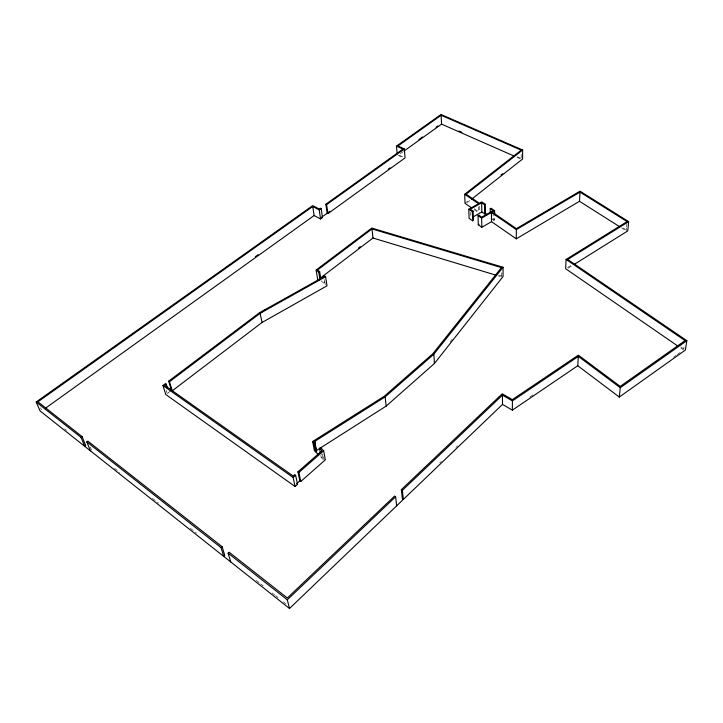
<?xml version="1.0" encoding="UTF-8"?>
<svg xmlns="http://www.w3.org/2000/svg" width="723" height="723" viewBox="0 0 723 723"><rect width="100%" height="100%" fill="white"/><g stroke="black" fill="none" stroke-linecap="round" stroke-linejoin="round"><path stroke-width="0.54" stroke-dasharray="3.62 2.71" d="M521.166 158.039L521.22 152.399M626.199 230.863L626.498 227.781M626.597 226.751L626.886 223.66M683.75 348.974L684.075 346.886M450.104 341.907L452.182 339.268M439.72 462.946L441.346 461.391M455.969 447.392L457.596 445.838M465.016 203.326L469.408 199.882M467.275 202.594L469.905 200.515M170.682 390.845L168.278 392.67L169.065 393.231L168.432 391.224M403.217 151.622L398.653 154.903L403.226 157.045M673.484 357.198L676.24 355.246M677.153 354.586L680.831 351.974M529.814 397.017L533.502 394.514M322.494 453.818L323.597 459.882L321.175 457.442L322.241 456.755L321.69 453.728M567.528 267.528L572.264 264.573M568.197 268.161L571.974 265.793M493.113 220.75L494.722 219.819L494.686 216.773M498.78 275.183L502.006 276.159M498.274 275.861L500.433 276.511M517.442 156.783L520.524 158.138M517.017 157.343L520.117 158.708M398.165 155.454L401.825 157.171M623.036 227.908L625.874 229.706M621.437 227.844L625.25 230.266M680.714 346.877L683.497 348.802M492.932 218.59L494.722 219.819M680.804 348.097L683.587 350.022M491.053 218.31L493.203 219.792L493.14 214.704M474.279 208.739L479.539 212.372M474.161 209.661L477.822 212.191M64.681 428.856L66.435 430.248M114.46 468.233L119.765 472.417M152.426 498.255L158.608 503.136M190.384 528.269L196.566 533.158M256.304 580.406L259.801 583.172M260.678 583.859L263.299 585.937M272.047 592.851L274.668 594.921M275.544 595.616L278.165 597.686M283.407 601.834L286.028 603.913M321.12 280.822L325.142 284.256M322.241 456.755L325.305 459.846M40.542 407.826L41.419 409.814M90.294 447.085L91.514 450.077M166.281 390.366L167.555 394.387M320.804 455.418L321.175 457.442M324.808 281.735L325.278 284.772M324.103 279.367L325.043 285.449M470.42 212.273L470.51 215.318M479.403 206.29L479.512 211.36M478.599 206.751L478.716 211.812M501.491 272.734L501.518 276.846"/><path stroke-width="1.08" d="M512.408 400.894L502.449 395.147L502.503 404.41L512.372 410.158L512.408 400.894L578.346 356.403L620.271 387.718L619.304 397.054L577.758 365.739L578.346 356.403M678.011 346.181L565.639 268.712L566.082 259.43L627.085 221.6L580.009 192.101L579.494 201.283L516.285 238.834L516.349 229.634L491.387 212.526L481.635 218.12L481.834 227.275L491.513 221.672L491.387 212.526M397.162 153.909L396.502 146.109L441.003 114.505L522.675 150.013L522.575 159.042L471.658 199.132M490.266 212.734L490.212 208.676L491.016 208.215L494.622 210.673L492.2 212.065L516.412 228.64L580.009 191.179L628.667 221.636L627.772 230.899L574.812 264.022M628.667 221.636L567.709 259.467L686.85 340.678L685.359 350.077L619.304 397.054M320.795 278.798L319.683 271.703L317.605 269.959L371.993 228.929L501.464 267.6L432.806 353.773L384.265 396.249L312.643 441.482L313.854 442.693L315.58 451.794L316.638 451.116L316.186 450.655L386.181 406.091L434.424 363.488L503.081 276.484L503.045 267.239L371.776 228.07L316.141 270.004L317.605 279.114L318.906 280.226M503.045 267.239L433.809 354.252L385.133 396.9L314.478 441.563L315.237 445.603M36.15 402.006L81.003 437.334L84.708 446.29L85.739 445.513L82.042 436.547L37.912 401.843L312.734 206.516L314.125 215.526L320.56 218.952L322.476 217.569L321.139 208.549L320.388 208.152L319.195 209.001L312.734 205.594L36.15 402.006L40.108 410.971L289.507 608.495L502.503 404.41M401.355 489.643L402.386 490.33L403.371 499.394L402.35 498.707L401.355 489.643L502.223 393.809L512.336 399.638L578.346 355.147L620.226 386.38L685.061 340.614L566.082 259.43M289.507 608.495L287.302 599.81L395.617 496.773L394.586 496.077L287.329 597.984L229.155 552.227L228.088 553.176L230.782 561.979M402.386 490.33L502.449 395.147M299.837 480.84L300.777 481.5L325.305 459.846L323.66 450.754L320.578 447.664L319.503 448.35L321.943 450.791L297.939 471.803L299.837 480.84L296.611 483.687L297.551 484.347L295.074 486.534L165.811 394.541L162.937 385.495L165.422 383.615L166.218 384.175L167.483 388.206M222.088 546.678L224.817 555.499L223.769 556.43L221.03 547.609L222.088 546.678L87.854 441.111L86.805 441.898L90.474 450.863M295.074 486.534L293.122 477.505L295.626 475.318L294.677 474.65L293.14 475.996L164.69 385.332L166.218 384.175M300.777 481.5L298.879 472.462L323.66 450.754M500.985 175.038L502.738 173.656M522.675 150.013L466.091 194.189L479.331 203.253L481.744 201.889L485.296 204.311L485.458 213.439L487.085 214.559M471.423 207.763L465.016 203.326L464.708 194.234L521.247 150.14L441.12 115.273L397.912 145.983L404.356 148.974L405.052 157.903L327.908 213.647L327.148 213.258L325.856 204.238L402.937 149.101L396.502 146.109M358.536 247.989L360.316 246.633M172.273 390.791L262.06 322.458L327.004 285.829L325.603 276.701L324.546 275.815L323.633 276.331L324.021 276.665L259.376 312.797L168.658 381.175L171.478 390.23L172.273 390.791L169.453 381.735L168.658 381.175M320.822 277.722L372.987 238.021L496.114 275.21M169.453 381.735L264.989 309.661M81.003 437.334L82.042 436.547M329.887 211.279L321.726 217.171L322.476 217.569M388.17 169.209L389.986 167.89M320.56 218.952L319.214 209.932L321.139 208.549M327.908 213.647L326.615 204.636L404.356 148.974M255.472 256.629L258.219 254.659M418.897 139.512L422.503 136.927M436.032 127.239L437.831 125.947M45.531 408.179L314.125 215.526M404.13 150.971L441.563 124.13L441.12 115.273M620.271 387.718L686.85 340.678M512.372 410.158L577.758 365.739M313.854 442.693L314.93 442.015L314.478 441.563M516.349 229.634L580.009 192.101M481.834 227.275L478.265 224.772L479.078 224.302M464.708 194.234L478.527 203.705L468.811 209.2L469.091 218.328L472.607 220.795L473.411 220.334L473.158 211.197L470.33 209.227L481.645 202.82L484.491 204.763L484.663 213.9L485.458 213.439M473.411 216.755L481.843 211.947L481.645 202.82M478.265 224.772L478.048 215.626L478.861 215.156L481.735 217.153L493.095 210.637L490.212 208.676M472.607 220.795L472.345 211.658L473.158 211.197M484.491 204.763L485.296 204.311M325.603 276.701L260.108 313.339L262.06 322.458M316.141 270.004L318.762 272.219L319.683 271.703M458.897 131.035L461.979 132.39M441.563 124.13L513.917 155.978M325.856 204.238L326.615 204.636M312.734 206.516L319.214 209.932M579.494 201.283L619.53 226.642M481.843 211.947L484.663 213.9M491.513 221.672L516.285 238.834M468.811 209.2L472.345 211.658M478.048 215.626L481.635 218.12M297.939 471.803L298.879 472.462M162.937 385.495L293.122 477.505M86.805 441.898L221.03 547.609M228.088 553.176L287.302 599.81M318.382 454.613L314.369 450.574L312.643 441.482M295.626 475.318L297.551 484.347M314.93 442.015L316.638 451.116M315.617 447.627L315.996 449.652M319.503 448.35L320.434 453.402M318.762 272.219L319.882 279.313M385.133 396.9L386.181 406.091M395.617 496.773L396.665 505.82M371.993 228.929L372.987 238.021M433.863 354.18L434.424 363.488M494.622 210.673L494.668 214.74"/></g></svg>
